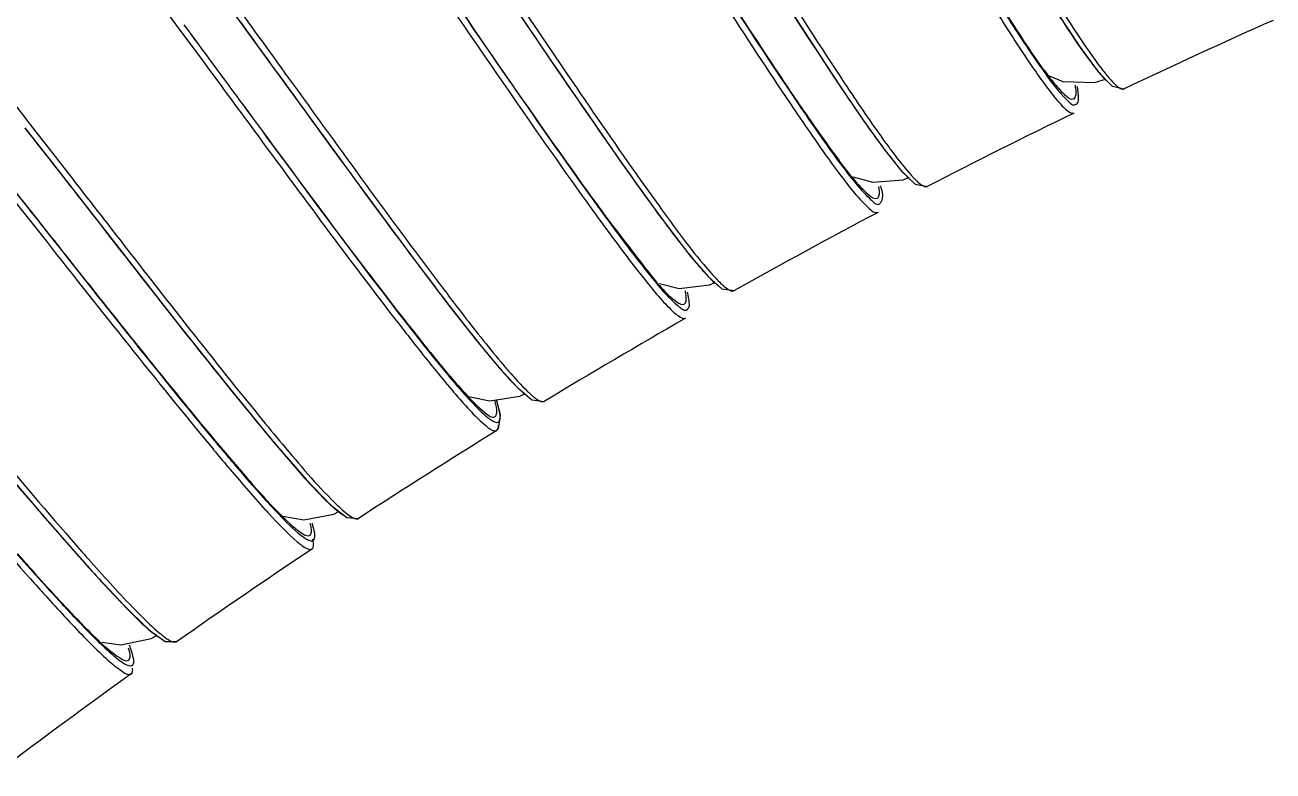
# Model space of a CAD drawing. Header units: millimetres. Extents: x 601 to 1195, y -13 to 407.
# Drawn here: x 942.27 to 955.33, y 358.94 to 366.75 of the extents above; entities that cross this region are included whole.
import ezdxf

# ---------------------------------------------------------------- set-up
doc = ezdxf.new("R2010")
doc.units = ezdxf.units.MM
doc.header["$LTSCALE"] = 0.1

msp = doc.modelspace()

# ---------------------------------------------------------------- linework, layer by layer
at = {"color": 7, "linetype": 'Continuous'}
for p, q in [((943.878, 366.71), (943.902, 366.678)), ((943.902, 366.678), (944.127, 366.374)), ((943.931, 366.75), (943.954, 366.718)), ((943.931, 366.75), (943.954, 366.719)), ((953.299, 366.53), (953.499, 366.259)), ((950.644, 366.339), (950.675, 366.292)), ((950.675, 366.292), (950.7, 366.253)), ((953.461, 366.147), (953.573, 366.183)), ((953.769, 366.081), (953.77, 366.081)), ((942.297, 365.74), (942.319, 365.712)), ((942.319, 365.712), (942.582, 365.374)), ((948.174, 365.79), (948.479, 365.352)), ((951.046, 365.743), (951.265, 365.439)), ((953.241, 365.827), (953.244, 365.828)), ((948.261, 365.664), (948.312, 365.59)), ((948.479, 365.352), (948.762, 364.953)), ((951.265, 365.439), (951.444, 365.216)), ((950.933, 365.161), (951.14, 365.103)), ((951.14, 365.103), (951.457, 365.13)), ((951.457, 365.13), (951.512, 365.152)), ((951.71, 365.059), (951.711, 365.059)), ((948.189, 364.836), (948.208, 364.809)), ((948.254, 364.869), (948.266, 364.853)), ((951.19, 364.788), (951.194, 364.789)), ((949.24, 364.321), (949.421, 364.112)), ((949.43, 364.03), (949.486, 364.055)), ((946.603, 363.948), (946.614, 363.933)), ((949.687, 363.968), (949.688, 363.969)), ((949.177, 363.68), (949.181, 363.681)), ((947.23, 363.162), (947.424, 362.951)), ((946.908, 362.861), (947.132, 362.815)), ((947.132, 362.815), (947.447, 362.864)), ((947.447, 362.864), (947.498, 362.889)), ((947.244, 362.67), (947.202, 362.826)), ((947.702, 362.81), (947.702, 362.81)), ((947.224, 362.523), (947.244, 362.67)), ((947.2, 362.504), (947.205, 362.508)), ((947.2, 362.504), (947.205, 362.506)), ((944.228, 362.32), (944.241, 362.304)), ((944.253, 362.395), (944.297, 362.343)), ((945.209, 361.992), (945.464, 361.727)), ((944.967, 361.609), (945.184, 361.571)), ((945.184, 361.571), (945.498, 361.63)), ((945.498, 361.63), (945.552, 361.658)), ((945.271, 361.264), (945.272, 361.27)), ((945.271, 361.264), (945.271, 361.264)), ((943.3, 360.676), (943.56, 360.424)), ((943.588, 360.329), (943.647, 360.362)), ((943.63, 360.37), (943.657, 360.351)), ((943.071, 360.292), (943.273, 360.262)), ((943.273, 360.262), (943.588, 360.329)), ((943.377, 359.957), (943.39, 359.968)), ((943.377, 359.957), (943.38, 359.958))]:
    msp.add_line(p, q, dxfattribs=at)
for points in [[(946.481, 368.281), (947.177, 367.253), (947.518, 366.748), (947.852, 366.258), (948.174, 365.79)], [(949.897, 367.499), (950.213, 367.004), (950.514, 366.538)], [(952.76, 367.373), (953.048, 366.911), (953.299, 366.53)], [(944.352, 367.012), (945.025, 366.086), (945.388, 365.588), (945.743, 365.102), (946.087, 364.635), (946.414, 364.197)], [(950.514, 366.538), (950.793, 366.113), (951.046, 365.743)], [(953.499, 366.259), (953.644, 366.109), (953.77, 366.081)], [(952.984, 366.216), (953.127, 366.157), (953.461, 366.147)], [(942.267, 365.672), (942.558, 365.299), (943.241, 364.423), (943.863, 363.63), (944.406, 362.949)], [(951.444, 365.216), (951.583, 365.084), (951.711, 365.059)], [(948.762, 364.953), (949.018, 364.606), (949.24, 364.321)], [(946.414, 364.197), (946.718, 363.797), (946.992, 363.448), (947.23, 363.162)], [(948.908, 364.044), (949.112, 363.993), (949.43, 364.03)], [(949.421, 364.112), (949.561, 363.988), (949.688, 363.969)], [(941.042, 363.289), (941.278, 363.006), (941.92, 362.242), (942.479, 361.589)], [(944.406, 362.949), (944.856, 362.399), (945.209, 361.992)], [(947.424, 362.951), (947.572, 362.827), (947.702, 362.81)], [(945.464, 361.727), (945.635, 361.594), (945.758, 361.586)], [(942.479, 361.589), (942.94, 361.064), (943.3, 360.676)], [(943.56, 360.424), (943.733, 360.299), (943.856, 360.296)]]:
    msp.add_lwpolyline(points, dxfattribs=at)
for centre, radius, start, end in [((982.961, 304.665), 68, 113.97714, 115.42318), ((982.021, 387.491), 38.305, 213.6886, 214.1887), ((956.244, 368.474), 3.526, 216.7961, 217.3245), ((955.933, 368.238), 3.136, 217.329, 217.6499), ((955.851, 368.067), 2.919, 217.1015, 218.1972), ((953.814, 366.392), 0.321, 230.6739, 231.5974), ((972.126, 380.662), 26.287, 213.9996, 214.8353), ((982.961, 304.665), 68, 115.91358, 117.35962), ((992.057, 396.001), 53.277, 214.8062, 215.4585), ((958.894, 371.171), 9.541, 215.9234, 216.1312), ((958.363, 370.784), 8.884, 216.132, 216.2745), ((971.417, 381.314), 27.945, 215.4807, 216.2715), ((952.078, 365.752), 0.827, 225.1493, 226.7), ((951.98, 365.648), 0.685, 226.7256, 227.5317), ((951.932, 365.596), 0.613, 227.5345, 228.2257), ((952.12, 365.672), 0.761, 225.78, 226.799), ((978.162, 386.514), 36.923, 215.8122, 215.9371), ((965.129, 376.714), 20.154, 216.3046, 216.5087), ((982.961, 304.665), 68, 117.85025, 119.29629), ((951.73, 366.292), 3.174, 221.1231, 221.4972), ((951.532, 366.117), 2.911, 221.4988, 221.7782), ((951.642, 366.101), 2.935, 221.2884, 221.6928), ((967.627, 380.348), 27.126, 218.0564, 218.5214), ((982.961, 304.665), 68, 119.78691, 121.23296), ((966.419, 379.286), 25.527, 217.8763, 218.7881), ((948.046, 363.421), 0.725, 230.0112, 230.9587), ((946.192, 362.557), 1.028, 14.0818, 14.6772), ((982.961, 304.665), 68, 121.7237, 123.16975), ((951.365, 367.657), 8.894, 222.2223, 222.5691), ((972.676, 387.647), 39.886, 221.1266, 221.2789), ((969.142, 384.544), 35.183, 221.2788, 221.4459), ((969.844, 385.694), 36.933, 221.5134, 221.9485), ((982.961, 304.665), 68, 123.66048, 125.10652), ((945.257, 361.286), 0.0255, 303.282, 313.0853), ((960.99, 377.614), 24.952, 221.7532, 222.7311), ((943.967, 360.805), 0.55, 235.6776, 237.1213), ((943.921, 360.734), 0.466, 237.1356, 238.1323), ((943.84, 360.316), 0.0253, 300.3665, 304.7011), ((982.961, 304.665), 68, 125.59714, 127.04319)]:
    msp.add_arc(centre, radius, start, end, dxfattribs=at)
for points, knots in [([(941.56, 369.768), (941.731, 369.555), (942.52, 368.548), (943.281, 367.52), (943.878, 366.71)], [0, 0, 0, 0, 0.213378, 1, 1, 1, 1]), ([(948.707, 369.513), (948.894, 369.214), (949.571, 368.134), (950.244, 367.052), (950.751, 366.281)], [0, 0, 0, 0, 0.276371, 1, 1, 1, 1]), ([(948.235, 369.212), (948.429, 368.908), (949.122, 367.822), (949.813, 366.733), (950.333, 365.963)], [0, 0, 0, 0, 0.279256, 1, 1, 1, 1]), ([(948.235, 369.211), (948.409, 368.94), (949.043, 367.948), (949.675, 366.956), (950.149, 366.245)], [0, 0, 0, 0, 0.273669, 1, 1, 1, 1]), ([(948.357, 368.897), (948.534, 368.62), (949.169, 367.625), (949.802, 366.63), (950.277, 365.924)], [0, 0, 0, 0, 0.279221, 1, 1, 1, 1]), ([(939.922, 368.713), (940.097, 368.506), (940.904, 367.528), (941.684, 366.528), (942.297, 365.74)], [0, 0, 0, 0, 0.2131, 1, 1, 1, 1]), ([(946.481, 368.281), (946.639, 368.048), (947.23, 367.174), (947.82, 366.3), (948.261, 365.664)], [0, 0, 0, 0, 0.266809, 1, 1, 1, 1]), ([(946.019, 367.964), (946.218, 367.674), (946.936, 366.628), (947.652, 365.58), (948.189, 364.836)], [0, 0, 0, 0, 0.27714, 1, 1, 1, 1]), ([(946.073, 368.002), (946.27, 367.715), (946.98, 366.681), (947.688, 365.645), (948.219, 364.909)], [0, 0, 0, 0, 0.277121, 1, 1, 1, 1]), ([(946.073, 368.001), (946.275, 367.709), (946.996, 366.661), (947.714, 365.611), (948.254, 364.869)], [0, 0, 0, 0, 0.279205, 1, 1, 1, 1]), ([(946.747, 368.004), (946.928, 367.736), (947.576, 366.773), (948.225, 365.81), (948.709, 365.126)], [0, 0, 0, 0, 0.278057, 1, 1, 1, 1]), ([(952.089, 367.578), (952.272, 367.28), (952.577, 366.793), (952.896, 366.313), (953.039, 366.138)], [0, 0, 0, 0, 0.607569, 1, 1, 1, 1]), ([(950.034, 367.283), (950.088, 367.198), (950.29, 366.882), (950.493, 366.568), (950.644, 366.339)], [0, 0, 0, 0, 0.268214, 1, 1, 1, 1]), ([(952.875, 367.296), (952.939, 367.191), (953.147, 366.856), (953.359, 366.523), (953.522, 366.306)], [0, 0, 0, 0, 0.311789, 1, 1, 1, 1]), ([(952.825, 367.268), (952.883, 367.174), (953.075, 366.867), (953.27, 366.563), (953.42, 366.362)], [0, 0, 0, 0, 0.306956, 1, 1, 1, 1]), ([(944.405, 367.051), (944.612, 366.765), (945.362, 365.731), (946.108, 364.694), (946.667, 363.959)], [0, 0, 0, 0, 0.276532, 1, 1, 1, 1]), ([(952.417, 367.04), (952.456, 366.977), (952.596, 366.756), (952.739, 366.536), (952.845, 366.382)], [0, 0, 0, 0, 0.283354, 1, 1, 1, 1]), ([(944.352, 367.012), (944.558, 366.728), (945.304, 365.703), (946.047, 364.676), (946.603, 363.948)], [0, 0, 0, 0, 0.277004, 1, 1, 1, 1]), ([(952.357, 367.009), (952.399, 366.941), (952.549, 366.703), (952.702, 366.467), (952.815, 366.302)], [0, 0, 0, 0, 0.284556, 1, 1, 1, 1]), ([(943.954, 366.719), (944.168, 366.428), (944.935, 365.389), (945.698, 364.348), (946.27, 363.614)], [0, 0, 0, 0, 0.279365, 1, 1, 1, 1]), ([(943.954, 366.718), (944.169, 366.428), (944.934, 365.393), (945.696, 364.356), (946.267, 363.626)], [0, 0, 0, 0, 0.280204, 1, 1, 1, 1]), ([(944.127, 366.374), (944.32, 366.112), (945.011, 365.174), (945.702, 364.235), (946.217, 363.572)], [0, 0, 0, 0, 0.279407, 1, 1, 1, 1]), ([(952.845, 366.382), (952.877, 366.336), (952.977, 366.194), (953.08, 366.053), (953.165, 365.971)], [0, 0, 0, 0, 0.324213, 1, 1, 1, 1]), ([(950.7, 366.253), (950.743, 366.189), (950.896, 365.96), (951.051, 365.733), (951.167, 365.573)], [0, 0, 0, 0, 0.283012, 1, 1, 1, 1]), ([(950.751, 366.281), (950.799, 366.208), (950.968, 365.952), (951.141, 365.699), (951.27, 365.521)], [0, 0, 0, 0, 0.286387, 1, 1, 1, 1]), ([(952.815, 366.302), (952.902, 366.176), (953.02, 366.01), (953.159, 365.861), (953.221, 365.821), (953.241, 365.827)], [0, 0, 0, 0, 0.710476, 0.904852, 1, 1, 1, 1]), ([(953.45, 366.322), (953.466, 366.302), (953.516, 366.24), (953.568, 366.178), (953.611, 366.143)], [0, 0, 0, 0, 0.314833, 1, 1, 1, 1]), ([(953.039, 366.138), (953.078, 366.091), (953.126, 366.032), (953.217, 365.963), (953.241, 365.975)], [0, 0, 0, 0, 0.695069, 1, 1, 1, 1]), ([(953.241, 365.975), (953.248, 365.978), (953.279, 366.021), (953.265, 366.076), (953.26, 366.119)], [0, 0, 0, 0, 0.142186, 1, 1, 1, 1]), ([(953.292, 365.956), (953.293, 365.965), (953.296, 366.015), (953.288, 366.065), (953.281, 366.105)], [0, 0, 0, 0, 0.182947, 1, 1, 1, 1]), ([(953.645, 366.158), (953.654, 366.149), (953.67, 366.132), (953.687, 366.117), (953.695, 366.11)], [0, 0, 0, 0, 0.54008, 1, 1, 1, 1]), ([(953.695, 366.11), (953.704, 366.103), (953.719, 366.091), (953.737, 366.082), (953.745, 366.08)], [0, 0, 0, 0, 0.571683, 1, 1, 1, 1]), ([(953.745, 366.08), (953.749, 366.079), (953.757, 366.077), (953.765, 366.079), (953.769, 366.081)], [0, 0, 0, 0, 0.539667, 1, 1, 1, 1]), ([(950.277, 365.924), (950.344, 365.825), (950.56, 365.509), (950.78, 365.193), (950.949, 364.991)], [0, 0, 0, 0, 0.312738, 1, 1, 1, 1]), ([(950.336, 365.967), (950.475, 365.763), (950.703, 365.438), (950.944, 365.119), (951.052, 365.013)], [0, 0, 0, 0, 0.619188, 1, 1, 1, 1]), ([(953.165, 365.971), (953.19, 365.947), (953.237, 365.882), (953.289, 365.937), (953.292, 365.956)], [0, 0, 0, 0, 0.646719, 1, 1, 1, 1]), ([(942.267, 365.671), (942.49, 365.386), (943.287, 364.364), (944.082, 363.34), (944.675, 362.618)], [0, 0, 0, 0, 0.278767, 1, 1, 1, 1]), ([(950.549, 365.647), (950.59, 365.588), (950.727, 365.394), (950.867, 365.203), (950.974, 365.076)], [0, 0, 0, 0, 0.300776, 1, 1, 1, 1]), ([(951.201, 365.527), (951.229, 365.488), (951.323, 365.364), (951.419, 365.241), (951.495, 365.166)], [0, 0, 0, 0, 0.313004, 1, 1, 1, 1]), ([(951.27, 365.521), (951.296, 365.486), (951.383, 365.368), (951.473, 365.252), (951.542, 365.176)], [0, 0, 0, 0, 0.301302, 1, 1, 1, 1]), ([(941.828, 365.324), (942.049, 365.044), (942.844, 364.039), (943.637, 363.032), (944.228, 362.32)], [0, 0, 0, 0, 0.277903, 1, 1, 1, 1]), ([(941.879, 365.365), (942.098, 365.089), (942.884, 364.095), (943.668, 363.099), (944.253, 362.395)], [0, 0, 0, 0, 0.277884, 1, 1, 1, 1]), ([(941.88, 365.364), (942.063, 365.133), (942.745, 364.273), (943.425, 363.413), (943.932, 362.792)], [0, 0, 0, 0, 0.269754, 1, 1, 1, 1]), ([(942.582, 365.374), (942.779, 365.12), (943.487, 364.209), (944.194, 363.298), (944.721, 362.653)], [0, 0, 0, 0, 0.278683, 1, 1, 1, 1]), ([(948.709, 365.126), (948.782, 365.023), (949.017, 364.697), (949.255, 364.371), (949.437, 364.164)], [0, 0, 0, 0, 0.313886, 1, 1, 1, 1]), ([(950.974, 365.076), (951.018, 365.023), (951.076, 364.964), (951.194, 364.844), (951.264, 364.952), (951.232, 365.019), (951.222, 365.066)], [0, 0, 0, 0, 0.399326, 0.599302, 0.714423, 1, 1, 1, 1]), ([(951.542, 365.176), (951.55, 365.167), (951.565, 365.15), (951.582, 365.134), (951.589, 365.126)], [0, 0, 0, 0, 0.525448, 1, 1, 1, 1]), ([(951.599, 365.117), (951.611, 365.106), (951.64, 365.081), (951.687, 365.047), (951.71, 365.059)], [0, 0, 0, 0, 0.379337, 1, 1, 1, 1]), ([(950.949, 364.991), (950.996, 364.934), (951.059, 364.866), (951.159, 364.777), (951.19, 364.788)], [0, 0, 0, 0, 0.693558, 1, 1, 1, 1]), ([(951.052, 365.013), (951.067, 364.999), (951.102, 364.967), (951.158, 364.921), (951.186, 364.936)], [0, 0, 0, 0, 0.386821, 1, 1, 1, 1]), ([(951.186, 364.936), (951.19, 364.938), (951.197, 364.945), (951.201, 364.954), (951.203, 364.959)], [0, 0, 0, 0, 0.452967, 1, 1, 1, 1]), ([(948.208, 364.809), (948.257, 364.741), (948.43, 364.504), (948.606, 364.269), (948.736, 364.106)], [0, 0, 0, 0, 0.286457, 1, 1, 1, 1]), ([(948.266, 364.853), (948.433, 364.624), (948.697, 364.286), (948.968, 363.935), (949.093, 363.85)], [0, 0, 0, 0, 0.65203, 1, 1, 1, 1]), ([(948.266, 364.844), (948.312, 364.781), (948.473, 364.56), (948.638, 364.341), (948.76, 364.188)], [0, 0, 0, 0, 0.285264, 1, 1, 1, 1]), ([(948.93, 364.724), (948.969, 364.671), (949.101, 364.495), (949.237, 364.321), (949.339, 364.204)], [0, 0, 0, 0, 0.296974, 1, 1, 1, 1]), ([(940.279, 364.304), (940.506, 364.032), (941.325, 363.048), (942.142, 362.063), (942.75, 361.365)], [0, 0, 0, 0, 0.276686, 1, 1, 1, 1]), ([(948.76, 364.188), (948.794, 364.145), (948.901, 364.015), (949.011, 363.884), (949.099, 363.812)], [0, 0, 0, 0, 0.326287, 1, 1, 1, 1]), ([(949.362, 364.178), (949.378, 364.16), (949.43, 364.104), (949.485, 364.049), (949.528, 364.018)], [0, 0, 0, 0, 0.315039, 1, 1, 1, 1]), ([(948.736, 364.106), (948.828, 363.99), (948.951, 363.84), (949.096, 363.706), (949.159, 363.673), (949.177, 363.68)], [0, 0, 0, 0, 0.709513, 0.903984, 1, 1, 1, 1]), ([(939.851, 363.942), (940.085, 363.666), (940.921, 362.68), (941.754, 361.692), (942.375, 360.997)], [0, 0, 0, 0, 0.2795, 1, 1, 1, 1]), ([(946.614, 363.933), (946.665, 363.866), (946.845, 363.633), (947.028, 363.402), (947.163, 363.241)], [0, 0, 0, 0, 0.286801, 1, 1, 1, 1]), ([(946.667, 363.959), (946.721, 363.887), (946.911, 363.639), (947.104, 363.393), (947.247, 363.223)], [0, 0, 0, 0, 0.287803, 1, 1, 1, 1]), ([(949.186, 363.903), (949.186, 363.913), (949.183, 363.934), (949.18, 363.955), (949.178, 363.966)], [0, 0, 0, 0, 0.461767, 1, 1, 1, 1]), ([(949.22, 363.816), (949.22, 363.825), (949.219, 363.871), (949.209, 363.917), (949.2, 363.953)], [0, 0, 0, 0, 0.188715, 1, 1, 1, 1]), ([(949.614, 363.991), (949.623, 363.984), (949.64, 363.974), (949.658, 363.967), (949.667, 363.965)], [0, 0, 0, 0, 0.577238, 1, 1, 1, 1]), ([(949.667, 363.965), (949.67, 363.965), (949.677, 363.965), (949.684, 363.967), (949.687, 363.969)], [0, 0, 0, 0, 0.531184, 1, 1, 1, 1]), ([(949.099, 363.812), (949.125, 363.792), (949.18, 363.734), (949.219, 363.796), (949.22, 363.816)], [0, 0, 0, 0, 0.623593, 1, 1, 1, 1]), ([(940.077, 363.573), (940.286, 363.328), (941.03, 362.45), (941.773, 361.571), (942.325, 360.952)], [0, 0, 0, 0, 0.279611, 1, 1, 1, 1]), ([(946.217, 363.572), (946.266, 363.51), (946.436, 363.292), (946.609, 363.077), (946.737, 362.926)], [0, 0, 0, 0, 0.284702, 1, 1, 1, 1]), ([(946.404, 363.454), (946.45, 363.395), (946.609, 363.198), (946.771, 363.004), (946.891, 362.874)], [0, 0, 0, 0, 0.297319, 1, 1, 1, 1]), ([(941.043, 363.287), (941.188, 363.113), (941.714, 362.486), (942.242, 361.859), (942.632, 361.413)], [0, 0, 0, 0, 0.276129, 1, 1, 1, 1]), ([(946.522, 363.295), (946.566, 363.24), (946.714, 363.06), (946.865, 362.881), (946.978, 362.765)], [0, 0, 0, 0, 0.30211, 1, 1, 1, 1]), ([(947.163, 363.241), (947.195, 363.204), (947.296, 363.086), (947.401, 362.97), (947.482, 362.901)], [0, 0, 0, 0, 0.31348, 1, 1, 1, 1]), ([(947.247, 363.223), (947.273, 363.191), (947.363, 363.086), (947.456, 362.982), (947.526, 362.915)], [0, 0, 0, 0, 0.299877, 1, 1, 1, 1]), ([(946.737, 362.926), (946.757, 362.902), (946.83, 362.818), (946.904, 362.736), (946.959, 362.678)], [0, 0, 0, 0, 0.283482, 1, 1, 1, 1]), ([(946.891, 362.874), (946.952, 362.809), (947.025, 362.736), (947.156, 362.632), (947.187, 362.652)], [0, 0, 0, 0, 0.707794, 1, 1, 1, 1]), ([(947.482, 362.901), (947.487, 362.896), (947.497, 362.887), (947.507, 362.879), (947.512, 362.875)], [0, 0, 0, 0, 0.519705, 1, 1, 1, 1]), ([(947.526, 362.915), (947.536, 362.906), (947.553, 362.889), (947.572, 362.873), (947.581, 362.866)], [0, 0, 0, 0, 0.527587, 1, 1, 1, 1]), ([(947.59, 362.858), (947.602, 362.848), (947.633, 362.826), (947.68, 362.797), (947.702, 362.81)], [0, 0, 0, 0, 0.378172, 1, 1, 1, 1]), ([(943.932, 362.792), (944.148, 362.527), (944.508, 362.098), (944.88, 361.677), (945.041, 361.53)], [0, 0, 0, 0, 0.610608, 1, 1, 1, 1]), ([(946.978, 362.765), (947.022, 362.719), (947.089, 362.657), (947.172, 362.592), (947.205, 362.591)], [0, 0, 0, 0, 0.658699, 1, 1, 1, 1]), ([(947.205, 362.591), (947.214, 362.591), (947.247, 362.609), (947.236, 362.696), (947.223, 362.755), (947.211, 362.796)], [0, 0, 0, 0, 0.12569, 0.426736, 1, 1, 1, 1]), ([(944.675, 362.618), (944.751, 362.526), (944.992, 362.238), (945.236, 361.95), (945.42, 361.77)], [0, 0, 0, 0, 0.31445, 1, 1, 1, 1]), ([(944.721, 362.653), (944.8, 362.555), (945.055, 362.249), (945.312, 361.943), (945.507, 361.751)], [0, 0, 0, 0, 0.315591, 1, 1, 1, 1]), ([(946.959, 362.678), (947.007, 362.629), (947.073, 362.567), (947.17, 362.494), (947.2, 362.504)], [0, 0, 0, 0, 0.686592, 1, 1, 1, 1]), ([(947.187, 362.652), (947.193, 362.655), (947.202, 362.668), (947.204, 362.683), (947.205, 362.692)], [0, 0, 0, 0, 0.423197, 1, 1, 1, 1]), ([(947.205, 362.506), (947.212, 362.51), (947.223, 362.53), (947.223, 362.55), (947.222, 362.562)], [0, 0, 0, 0, 0.398177, 1, 1, 1, 1]), ([(944.297, 362.343), (944.347, 362.283), (944.522, 362.074), (944.701, 361.868), (944.833, 361.724)], [0, 0, 0, 0, 0.286194, 1, 1, 1, 1]), ([(944.241, 362.304), (944.291, 362.244), (944.467, 362.034), (944.646, 361.826), (944.778, 361.68)], [0, 0, 0, 0, 0.28382, 1, 1, 1, 1]), ([(944.833, 361.724), (944.869, 361.685), (944.982, 361.566), (945.097, 361.447), (945.188, 361.385)], [0, 0, 0, 0, 0.32828, 1, 1, 1, 1]), ([(945.42, 361.77), (945.438, 361.754), (945.493, 361.701), (945.551, 361.65), (945.596, 361.624)], [0, 0, 0, 0, 0.315673, 1, 1, 1, 1]), ([(945.507, 361.751), (945.524, 361.734), (945.581, 361.681), (945.64, 361.628), (945.685, 361.601)], [0, 0, 0, 0, 0.316844, 1, 1, 1, 1]), ([(944.815, 361.641), (944.912, 361.535), (945.043, 361.399), (945.19, 361.279), (945.255, 361.255), (945.27, 361.265)], [0, 0, 0, 0, 0.714648, 0.906909, 1, 1, 1, 1]), ([(945.259, 361.423), (945.262, 361.429), (945.269, 361.466), (945.26, 361.504), (945.253, 361.534)], [0, 0, 0, 0, 0.16893, 1, 1, 1, 1]), ([(945.301, 361.409), (945.299, 361.439), (945.289, 361.483), (945.276, 361.524), (945.272, 361.537)], [0, 0, 0, 0, 0.693009, 1, 1, 1, 1]), ([(945.685, 361.601), (945.695, 361.595), (945.713, 361.586), (945.733, 361.581), (945.741, 361.581)], [0, 0, 0, 0, 0.583744, 1, 1, 1, 1]), ([(945.741, 361.581), (945.744, 361.581), (945.75, 361.582), (945.755, 361.584), (945.757, 361.585)], [0, 0, 0, 0, 0.521511, 1, 1, 1, 1]), ([(945.041, 361.53), (945.083, 361.492), (945.136, 361.444), (945.227, 361.396), (945.248, 361.409)], [0, 0, 0, 0, 0.690457, 1, 1, 1, 1]), ([(945.248, 361.409), (945.251, 361.411), (945.255, 361.415), (945.258, 361.42), (945.259, 361.423)], [0, 0, 0, 0, 0.476495, 1, 1, 1, 1]), ([(945.288, 361.357), (945.294, 361.362), (945.301, 361.38), (945.301, 361.398), (945.301, 361.409)], [0, 0, 0, 0, 0.407485, 1, 1, 1, 1]), ([(942.75, 361.365), (942.81, 361.296), (943.02, 361.058), (943.232, 360.822), (943.389, 360.66)], [0, 0, 0, 0, 0.289191, 1, 1, 1, 1]), ([(945.188, 361.385), (945.199, 361.377), (945.226, 361.36), (945.272, 361.342), (945.288, 361.357)], [0, 0, 0, 0, 0.377656, 1, 1, 1, 1]), ([(945.274, 361.267), (945.278, 361.271), (945.295, 361.304), (945.285, 361.341), (945.279, 361.37)], [0, 0, 0, 0, 0.158893, 1, 1, 1, 1]), ([(942.769, 361.256), (942.819, 361.2), (942.995, 361.003), (943.173, 360.808), (943.304, 360.673)], [0, 0, 0, 0, 0.285489, 1, 1, 1, 1]), ([(942.325, 360.952), (942.377, 360.894), (942.56, 360.69), (942.746, 360.488), (942.883, 360.347)], [0, 0, 0, 0, 0.284492, 1, 1, 1, 1]), ([(942.375, 361.006), (942.542, 360.819), (942.815, 360.526), (943.1, 360.239), (943.222, 360.151)], [0, 0, 0, 0, 0.624559, 1, 1, 1, 1]), ([(942.661, 360.682), (942.709, 360.631), (942.867, 360.463), (943.028, 360.297), (943.148, 360.191)], [0, 0, 0, 0, 0.303416, 1, 1, 1, 1]), ([(943.304, 360.673), (943.336, 360.639), (943.441, 360.534), (943.548, 360.431), (943.63, 360.37)], [0, 0, 0, 0, 0.312572, 1, 1, 1, 1]), ([(943.389, 360.66), (943.416, 360.632), (943.508, 360.538), (943.602, 360.447), (943.673, 360.388)], [0, 0, 0, 0, 0.298424, 1, 1, 1, 1]), ([(942.883, 360.347), (942.907, 360.323), (942.989, 360.24), (943.072, 360.159), (943.135, 360.103)], [0, 0, 0, 0, 0.285935, 1, 1, 1, 1]), ([(943.375, 360.043), (943.384, 360.044), (943.416, 360.066), (943.395, 360.156), (943.377, 360.217), (943.361, 360.259)], [0, 0, 0, 0, 0.121835, 0.424836, 1, 1, 1, 1]), ([(943.733, 360.341), (943.746, 360.331), (943.78, 360.309), (943.829, 360.281), (943.853, 360.295)], [0, 0, 0, 0, 0.375814, 1, 1, 1, 1]), ([(943.135, 360.103), (943.184, 360.059), (943.249, 360.005), (943.351, 359.943), (943.377, 359.957)], [0, 0, 0, 0, 0.690663, 1, 1, 1, 1]), ([(943.148, 360.191), (943.192, 360.151), (943.26, 360.096), (943.344, 360.042), (943.375, 360.043)], [0, 0, 0, 0, 0.658185, 1, 1, 1, 1]), ([(943.222, 360.151), (943.237, 360.141), (943.273, 360.117), (943.328, 360.086), (943.352, 360.103)], [0, 0, 0, 0, 0.381636, 1, 1, 1, 1]), ([(943.352, 360.103), (943.353, 360.104), (943.356, 360.106), (943.358, 360.109), (943.359, 360.111)], [0, 0, 0, 0, 0.490142, 1, 1, 1, 1]), ([(943.359, 360.111), (943.362, 360.114), (943.365, 360.123), (943.366, 360.132), (943.367, 360.137)], [0, 0, 0, 0, 0.451518, 1, 1, 1, 1]), ([(943.38, 359.958), (943.386, 359.963), (943.396, 359.984), (943.394, 360.005), (943.393, 360.017)], [0, 0, 0, 0, 0.395871, 1, 1, 1, 1])]:
    msp.add_open_spline(points, degree=3, knots=knots, dxfattribs=at)
for points in [[(953.557, 366.262), (953.585, 366.226), (953.614, 366.191), (953.645, 366.158)], [(951.203, 364.959), (951.213, 364.99), (951.208, 365.025), (951.203, 365.058)], [(949.451, 364.149), (949.483, 364.113), (949.515, 364.077), (949.55, 364.044)], [(949.55, 364.044), (949.57, 364.025), (949.591, 364.007), (949.614, 363.991)], [(949.167, 363.828), (949.19, 363.841), (949.188, 363.877), (949.186, 363.903)], [(949.093, 363.85), (949.114, 363.835), (949.145, 363.815), (949.167, 363.828)], [(947.205, 362.692), (947.208, 362.731), (947.198, 362.77), (947.189, 362.807)], [(943.673, 360.388), (943.692, 360.372), (943.712, 360.356), (943.733, 360.341)], [(943.367, 360.137), (943.369, 360.168), (943.36, 360.199), (943.352, 360.229)]]:
    msp.add_open_spline(points, degree=3, dxfattribs=at)

doc.saveas('drawing.dxf')
